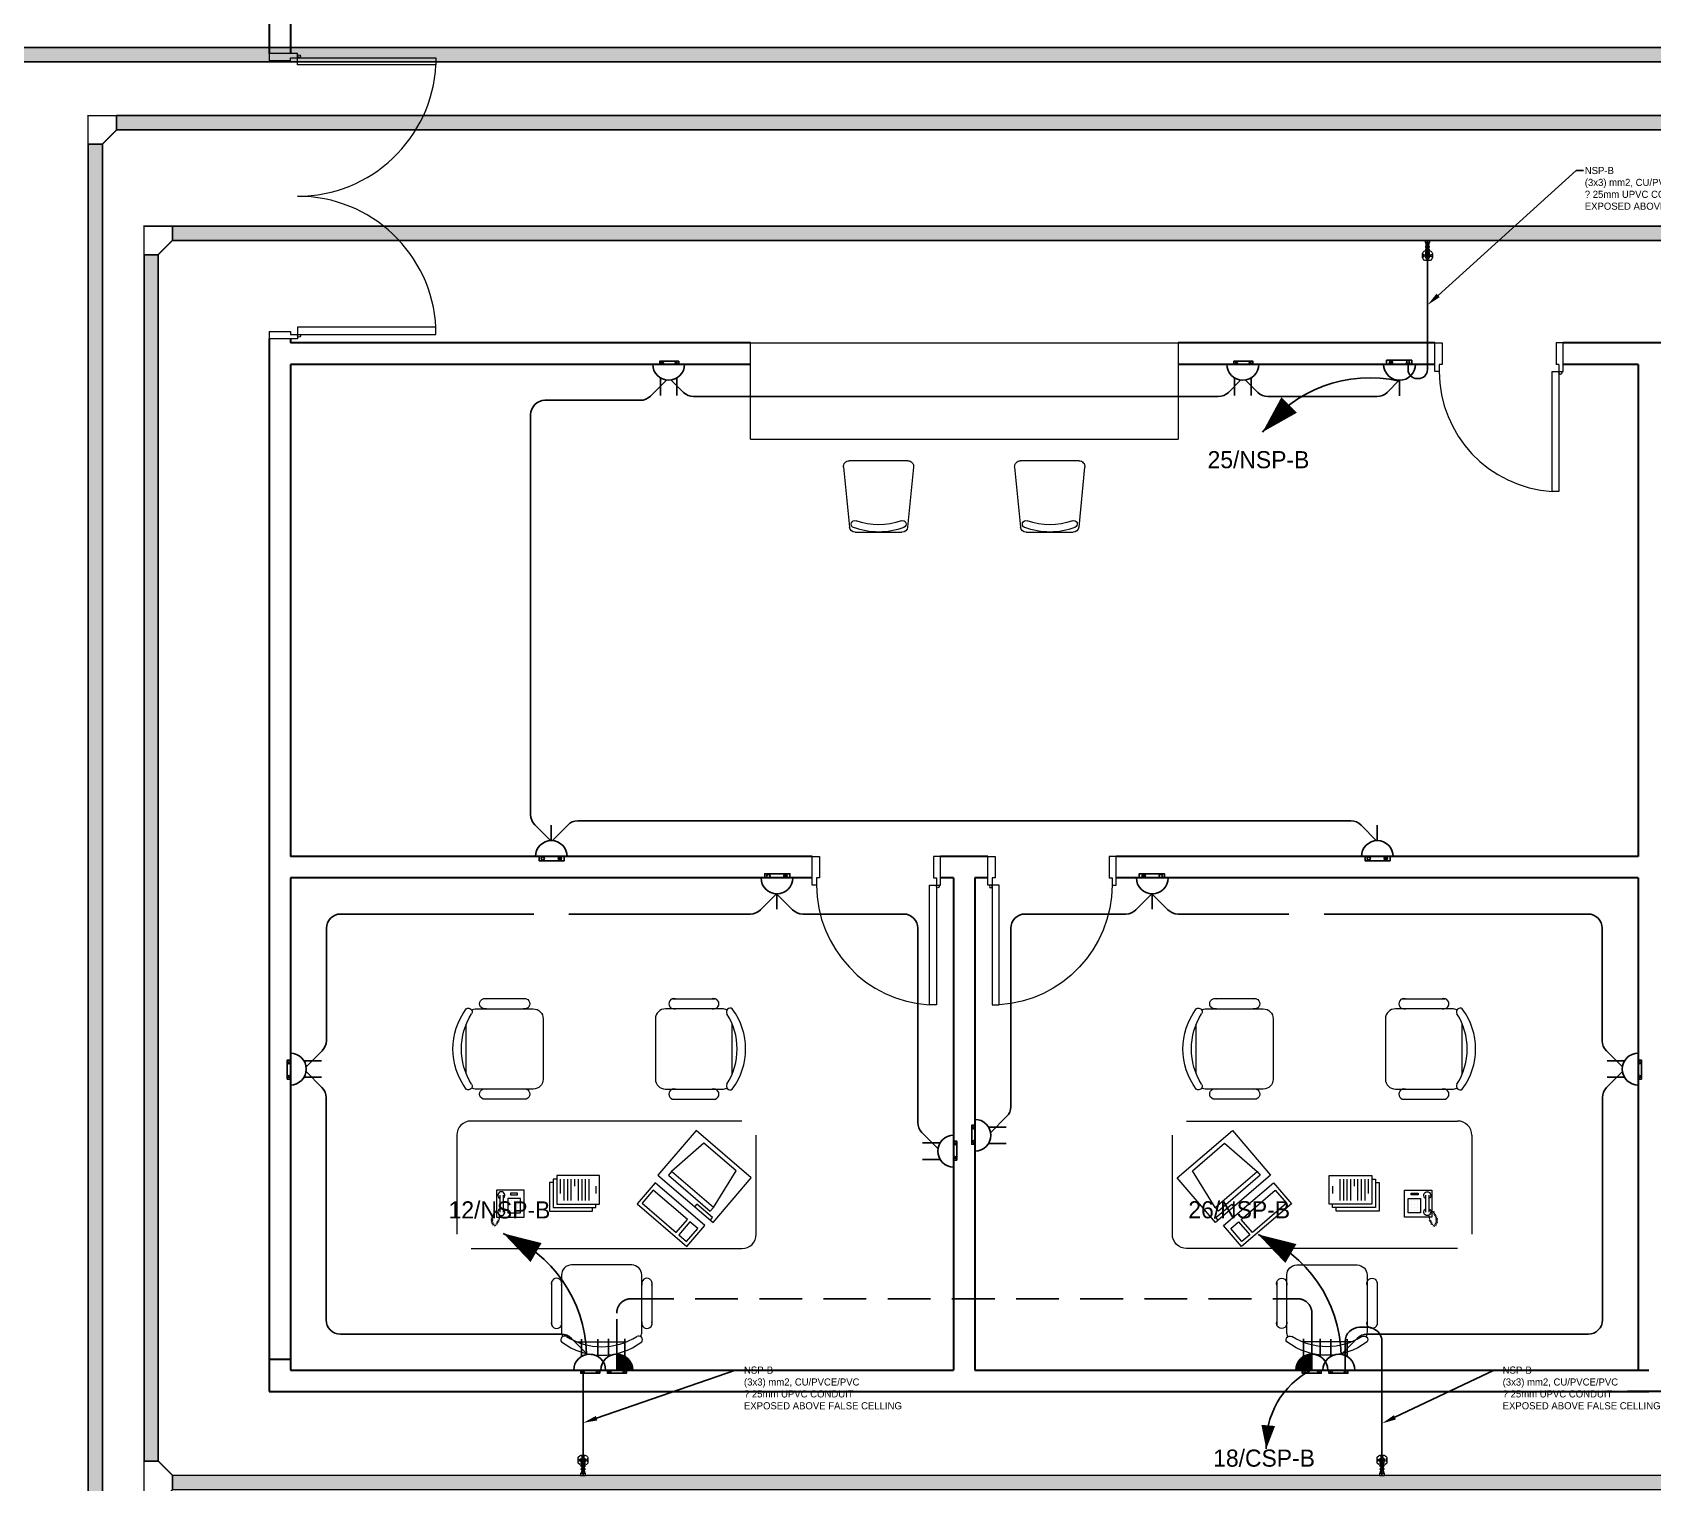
# Model space of a CAD drawing. Extents: x -1451 to 148, y -12854 to 856.
# Drawn here: x 44.47 to 55.83, y 347.89 to 358.05 of the extents above; entities that cross this region are included whole.
import ezdxf
from ezdxf import colors
from ezdxf.entities.mleader import LeaderData, LeaderLine
from ezdxf.enums import TextEntityAlignment as Align
from ezdxf.math import Vec2, Vec3

# ---------------------------------------------------------------- set-up
doc = ezdxf.new("R2010")
doc.units = 0
doc.header["$LTSCALE"] = 0.15
doc.linetypes.add('CONTINOUS', pattern=[0])
doc.linetypes.add('HIDDEN-Z', pattern=[3, 2, -1])
doc.layers.get('0').update_dxf_attribs({"color": 252})
for name, color, linetype in [('0 BDH', 252, 'Continuous'), ('0 NORMAL WIRING', 252, 'Continuous'), ('0 sockets', 252, 'Continuous'), ('0 TEXTT', 4, 'Continuous'), ('0 TRATS', 252, 'Continuous'), ('0 UPS WIRING', 252, 'Continuous'), ('0 WIRING 3', 4, 'Continuous'), ('AUTOINCR', 7, 'Continuous'), ('CIRCUIT_PRO_LAYER', 7, 'Continuous'), ('CPTOOLS-TRAY', 1, 'Continuous'), ('E-SOCK', 2, 'Continuous'), ('TEXT', 3, 'Continuous')]:
    doc.layers.add(name, color=color, linetype=linetype)
for name, color, linetype, lineweight in [('0 LEGEND', 140, 'Continuous', 0), ('DOOR', 252, 'Continuous', 20), ('EL-PULL BOX-50', 3, 'Continuous', 0), ('FUR', 252, 'Continuous', 9), ('sofa', 252, 'Continuous', 9), ('TMG-LC-ACCEORISE', 1, 'Continuous', 0), ('wall', 252, 'Continuous', 30)]:
    doc.layers.add(name, color=color, linetype=linetype, lineweight=lineweight)
doc.styles.add('SDC-TEXT-ARB', font='sdc-arb.shx')

# ---------------------------------------------------------------- blocks, each defined once
blk = doc.blocks.new('RECTANG')
for p, q in [((1, 1), (0, 1)), ((0, 1), (0, 0)), ((1, 0), (1, 1)), ((0, 0), (1, 0))]:
    blk.add_line(p, q)
blk = doc.blocks.new('IBMAT', base_point=(61, 306))
for p, q in [((75, 307), (75, 306)), ((81, 307), (75, 307)), ((81, 306), (81, 307))]:
    blk.add_line(p, q)
at = {"xscale": 21, "yscale": 17, "zscale": 21}
blk.add_blockref('RECTANG', (61, 306), dxfattribs=at)
blk = doc.blocks.new('KEYBOARD', base_point=(60, 294))
for p, xscale, yscale, zscale in [((60, 294), 19, 8, 19), ((61, 295), 13, 5, 13), ((75, 295), 3, 5, 3)]:
    blk.add_blockref('RECTANG', p, dxfattribs=dict(xscale=xscale, yscale=yscale, zscale=zscale))
blk = doc.blocks.new('FNCOMP')
for p, q in [((-6.64, 16.23), (-8.5, 3.5)), ((6.08, 16.23), (-6.64, 16.23)), ((8, 3.5), (6.08, 16.23)), ((-8.5, 3.5), (-8.5, 2.04)), ((8, 3.5), (-8.5, 3.5)), ((-8.5, 2.04), (8, 2.04)), ((8, 2.04), (8, 3.5))]:
    blk.add_line(p, q)
at = {"xscale": 1.033846153846154, "yscale": 1.033846153846154, "zscale": 1.033846153846154}
for name, p in [('IBMAT', (-10.86, 0)), ('KEYBOARD', (-10.05, -10.5))]:
    blk.add_blockref(name, p, dxfattribs=at)
blk = doc.blocks.new('CHAIR7')
for p, q in [((5.12, 15.04), (17.88, 15.04)), ((20, 12), (3, 12)), ((0, 9), (0, -9)), ((23, -7.44), (23, 7.44)), ((3, -12), (20, -12)), ((5.12, -15), (17.88, -15))]:
    blk.add_line(p, q)
for centre, radius, start, end in [((5.56, 13.54), 1.56, 73.7398, 286.2602), ((17.44, 13.54), 1.56, 253.7398, 106.2602), ((3, 9), 3, 90, 180), ((20, 9), 3, 62.4156, 90), ((22.34, 11.12), 1.1, 53.3099, 212.0274), ((4.82, 0), 19.64, 327.5758, 32.4242), ((7, 0), 20, 323.1301, 36.8699), ((3, -9), 3, 180, 270), ((5.56, -13.5), 1.56, 73.7398, 286.2602), ((17.44, -13.5), 1.56, 253.7398, 106.2602), ((20, -9), 3, 270, 297.5844), ((22.34, -11.12), 1.1, 147.9726, 306.6901)]:
    blk.add_arc(centre, radius, start, end)
blk = doc.blocks.new('FNPHONE')
for p, q in [((-7.29, 6.54), (-7.29, 1.54)), ((-6.29, 6.54), (-6.29, 1.54)), ((-9.1, 0.22), (-9.7, 0.02)), ((-8.9, 0.62), (-9.5, 0.42)), ((-8.7, 1.02), (-9.3, 0.82)), ((-8.5, 1.42), (-9.1, 1.22)), ((-8.3, 1.82), (-8.9, 1.62)), ((-7.14, 0.56), (-7.5, -0.58)), ((-3.87, 4.85), (-3.87, 4.85)), ((-3.87, 3.91), (-3.87, 3.91)), ((-3.87, 2.97), (-3.87, 2.97)), ((-3.87, 2.03), (-3.87, 2.03)), ((-2.94, 4.85), (-2.94, 4.85)), ((-2.94, 3.91), (-2.94, 3.91)), ((-2.94, 2.97), (-2.94, 2.97)), ((-2.94, 2.03), (-2.94, 2.03)), ((-2, 4.85), (-2, 4.85)), ((-2, 3.91), (-2, 3.91)), ((-2, 2.97), (-2, 2.97)), ((-2, 2.03), (-2, 2.03)), ((-9.3, -0.18), (-9.9, -0.38)), ((-9.3, -0.58), (-9.9, -0.78)), ((-9.3, -0.98), (-9.9, -1.18)), ((-9.3, -1.38), (-9.9, -1.58)), ((-9.1, -1.78), (-9.7, -1.98)), ((-8.9, -2.18), (-9.5, -2.38)), ((-8.43, -2.46), (-9.03, -2.66)), ((-7.9, -1.98), (-8.5, -2.18)), ((-7.7, -1.58), (-8.3, -1.78)), ((-7.5, -1.18), (-8.1, -1.38)), ((-7.3, -0.78), (-7.9, -0.98))]:
    blk.add_line(p, q)
for centre, start, end in [((-6.79, 6.54), 298.4915, 241.5085), ((-6.79, 1.54), 118.4915, 61.5085)]:
    blk.add_arc(centre, 1.05, start, end)
for p, xscale, yscale, zscale in [((-8.21, 0), 8.20528234483245, 8.104073169521023, 8.20528234483245), ((-4.81, 1.25), 3.75, 4.375, 3.75), ((-4.03, 6.72), 2.03125, 0.46875, 2.03125)]:
    blk.add_blockref('RECTANG', p, dxfattribs=dict(xscale=xscale, yscale=yscale, zscale=zscale))
blk = doc.blocks.new('D90')
at = {"layer": 'DOOR'}
for points in [[(0.03, 0.2), (0.03, 1.04), (0.078, 1.04), (0.078, 0.2)], [(0.03, 0.2), (0, 0.2), (0, 0), (0.05, 0), (0.05, 0.15), (0.03, 0.15)], [(0.87, 0.2), (0.9, 0.2), (0.9, 0), (0.85, 0), (0.85, 0.15), (0.87, 0.15)]]:
    blk.add_lwpolyline(points, close=True, dxfattribs=at)
blk.add_circle((0.02, 0.21), 0.01, dxfattribs=at)
blk.add_arc((0.025, 0.197), 0.845, 0.2218, 86.3889, dxfattribs=at)
blk = doc.blocks.new('Ch01')
at = {"layer": 'FUR'}
for p, q in [((-0.455, 0.247), (-0.035, 0.205)), ((-0.499, -0.205), (-0.499, 0.207)), ((0.001, 0.165), (0.001, -0.163)), ((-0.455, -0.244), (-0.035, -0.202))]:
    blk.add_line(p, q, dxfattribs=at)
for centre, radius, start, end in [((-0.459, 0.207), 0.04, 84.2894, 180), ((-0.055, 0.168), 0.025, 20.5276, 200.5276), ((-0.499, 0.001), 0.449, 339.1935, 20.5276), ((-0.039, 0.165), 0.04, 0, 84.2894), ((-0.499, 0.001), 0.499, 339.1935, 20.5276), ((-0.459, -0.205), 0.04, 180, 275.7106), ((-0.056, -0.167), 0.025, 159.1935, 339.1935), ((-0.039, -0.163), 0.04, 275.7106, 0)]:
    blk.add_arc(centre, radius, start, end, dxfattribs=at)
blk = doc.blocks.new('ARCH')
at = {"layer": 'DOOR'}
for p, q in [((46.125, 355.955), (46.125, 355.905)), ((55.17, 355.725), (55.15, 355.725))]:
    blk.add_line(p, q, dxfattribs=at)
for points in [[(46.325, 357.875), (46.325, 357.905), (46.125, 357.905), (46.125, 357.855), (46.275, 357.855), (46.275, 357.875)], [(46.325, 357.875), (47.295, 357.875), (47.295, 357.825), (46.325, 357.825)], [(46.325, 355.935), (47.295, 355.935), (47.295, 355.985), (46.325, 355.985)], [(54.33, 355.675), (54.3, 355.675), (54.3, 355.875), (54.35, 355.875), (54.35, 355.725), (54.33, 355.725)], [(55.17, 355.675), (55.17, 354.835), (55.122, 354.835), (55.122, 355.675)]]:
    blk.add_lwpolyline(points, close=True, dxfattribs=at)
for points in [[(46.125, 355.955), (46.275, 355.955), (46.275, 355.935), (46.325, 355.935), (46.325, 355.905), (46.125, 355.905)], [(55.17, 355.725), (55.17, 355.675), (55.2, 355.675), (55.2, 355.875), (55.15, 355.875), (55.15, 355.725)]]:
    blk.add_lwpolyline(points, dxfattribs=at)
for centre in [(46.335, 357.885), (46.335, 355.925), (55.18, 355.665)]:
    blk.add_circle(centre, 0.01, dxfattribs=at)
for centre, radius, start, end in [((46.325, 357.875), 0.971, 270, 357.0492), ((46.325, 355.933), 0.971, 2.9508, 90), ((55.175, 355.678), 0.845, 180.2218, 266.3889)]:
    blk.add_arc(centre, radius, start, end, dxfattribs=at)
at = {"layer": 'sofa'}
for p, q in [((49.5, 355.875), (52.5, 355.875)), ((49.5, 355.2), (49.5, 355.875)), ((52.5, 355.875), (52.5, 355.2)), ((49.5, 355.2), (52.5, 355.2)), ((49.441, 350.421), (47.541, 350.421)), ((52.559, 350.421), (54.459, 350.421)), ((47.441, 350.321), (47.441, 349.627)), ((54.559, 350.321), (54.559, 349.627))]:
    blk.add_line(p, q, dxfattribs=at)
for points in [[(47.541, 349.527), (49.441, 349.527, 0.414214), (49.541, 349.627), (49.541, 350.321)], [(54.459, 349.527), (52.559, 349.527, -0.414214), (52.459, 349.627), (52.459, 350.321)]]:
    blk.add_lwpolyline(points, format="xyb", dxfattribs=at)
for points in [[(48.442, 350.039), (48.142, 350.039), (48.142, 349.839), (48.442, 349.839), (48.442, 350.039)], [(53.558, 350.039), (53.858, 350.039), (53.858, 349.839), (53.558, 349.839), (53.558, 350.039)], [(48.117, 349.989), (48.092, 349.989), (48.092, 349.789), (48.392, 349.789), (48.392, 349.814)], [(48.142, 350.014), (48.117, 350.014), (48.117, 349.814), (48.417, 349.814), (48.417, 349.839)], [(48.167, 350.014), (48.167, 349.914)], [(48.192, 350.014), (48.192, 349.864)], [(48.217, 350.014), (48.217, 349.864)], [(48.242, 350.014), (48.242, 349.864)], [(48.267, 350.014), (48.267, 349.964)], [(48.292, 350.014), (48.292, 349.864)], [(48.317, 350.014), (48.317, 349.864)], [(48.342, 350.014), (48.342, 349.864)], [(48.367, 350.014), (48.367, 349.864)], [(48.417, 349.964), (48.417, 349.914)], [(53.858, 350.014), (53.883, 350.014), (53.883, 349.814), (53.583, 349.814), (53.583, 349.839)], [(53.583, 349.964), (53.583, 349.914)], [(53.883, 349.989), (53.908, 349.989), (53.908, 349.789), (53.608, 349.789), (53.608, 349.814)], [(53.633, 350.014), (53.633, 349.864)], [(53.658, 350.014), (53.658, 349.864)], [(53.683, 350.014), (53.683, 349.864)], [(53.708, 350.014), (53.708, 349.864)], [(53.733, 350.014), (53.733, 349.964)], [(53.758, 350.014), (53.758, 349.864)], [(53.783, 350.014), (53.783, 349.864)], [(53.808, 350.014), (53.808, 349.864)], [(53.833, 350.014), (53.833, 349.914)]]:
    blk.add_lwpolyline(points, dxfattribs=at)
for centre, start, end in [((47.541, 350.321), 90, 180), ((54.459, 350.321), 0, 90)]:
    blk.add_arc(centre, 0.1, start, end, dxfattribs=at)
at = {"layer": 'wall'}
for p, q in [((46.125, 358.2), (46.125, 357.905)), ((46.275, 358.2), (46.275, 357.905)), ((46.125, 355.905), (46.125, 355.2)), ((46.275, 355.905), (46.275, 355.875)), ((49.5, 355.875), (46.275, 355.875)), ((54.3, 355.875), (52.5, 355.875)), ((55.8, 355.875), (55.2, 355.875)), ((59.1, 355.875), (55.8, 355.875)), ((49.5, 355.725), (46.275, 355.725)), ((46.275, 355.725), (46.275, 352.275)), ((54.3, 355.725), (52.5, 355.725)), ((55.725, 355.725), (55.2, 355.725)), ((55.725, 355.725), (55.725, 352.275)), ((46.125, 355.275), (46.125, 348.525)), ((49.934, 352.275), (46.275, 352.275)), ((51.166, 352.275), (50.834, 352.275)), ((55.725, 352.275), (52.066, 352.275)), ((46.275, 352.125), (46.275, 348.675)), ((49.934, 352.125), (46.275, 352.125)), ((50.925, 352.125), (50.834, 352.125)), ((50.925, 352.125), (50.925, 348.675)), ((51.075, 352.125), (51.075, 348.675)), ((51.166, 352.125), (51.075, 352.125)), ((55.725, 352.125), (52.066, 352.125)), ((55.725, 352.125), (55.725, 348.675)), ((46.275, 348.75), (46.125, 348.75)), ((46.275, 348.675), (50.925, 348.675)), ((51.075, 348.675), (55.8, 348.675)), ((46.125, 348.525), (55.8, 348.525)), ((55.725, 348.525), (55.65, 348.525)), ((55.725, 348.525), (55.65, 348.525)), ((55.725, 348.525), (55.65, 348.525)), ((82.275, 348.525), (55.724, 348.525)), ((65.4, 348.525), (55.724, 348.525)), ((65.325, 348.525), (55.724, 348.525)), ((57.8, 348.525), (55.724, 348.525))]:
    blk.add_line(p, q, dxfattribs=at)
at = {"layer": 'DOOR', "rotation": 180}
blk.add_blockref('D90', (50.834, 352.275), dxfattribs=at)
at = {"layer": 'DOOR', "xscale": -1, "rotation": 180}
blk.add_blockref('D90', (51.166, 352.275), dxfattribs=at)
at = {"layer": 'sofa', "yscale": 0.0234375, "zscale": 0.0234375}
for name, p, xscale in [('CHAIR7', (48.047, 350.926), -0.0234375), ('CHAIR7', (48.834, 350.926), 0.0234375), ('CHAIR7', (53.166, 350.926), -0.0234375), ('CHAIR7', (53.953, 350.926), 0.0234375), ('FNPHONE', (47.913, 349.747), 0.0234375), ('FNPHONE', (54.087, 349.747), -0.0234375)]:
    blk.add_blockref(name, p, dxfattribs=dict(at, xscale=xscale))
at = {"layer": 'sofa'}
for name, p, xscale, yscale, zscale, rotation in [('FNCOMP', (49.045, 349.875), 0.02343749999997079, 0.02343749999997079, 0.02343749999997079, 319.3987053547845), ('FNCOMP', (52.955, 349.875), -0.02343749999997079, 0.0234375, 0.0234375, 40.60129464521547), ('CHAIR7', (48.457, 349.412), 0.0234375, 0.0234375, 0.0234375, 270), ('CHAIR7', (53.543, 349.412), -0.0234375, 0.0234375, 0.0234375, 90)]:
    blk.add_blockref(name, p, dxfattribs=dict(at, xscale=xscale, yscale=yscale, zscale=zscale, rotation=rotation))
at = {"layer": 'wall', "xscale": -1, "rotation": 90}
for p in [(50.4, 354.55), (51.6, 354.55)]:
    blk.add_blockref('Ch01', p, dxfattribs=at)
blk = doc.blocks.new('s')
at = {"layer": '0 BDH', "linetype": 'ByBlock'}
h = blk.add_hatch(dxfattribs=at)
h.set_pattern_fill('ANGLE', color=2)
h.set_pattern_definition([(0, (-147.759, -393.318), (0, 6.985), [5.08, -1.905]), (90, (-147.759, -393.318), (-6.985, 4e-16), [5.08, -1.905])])
h.paths.add_polyline_path([(0.073, 0.002, 1), (0.054, 0.002, 1)])
at = {"layer": '0 BDH', "color": 6, "linetype": 'ByBlock'}
blk.add_lwpolyline([(-0.089, 0.015), (0.089, 0.015), (0.089, -0.015), (-0.089, -0.015)], close=True, dxfattribs=at)
for centre in [(-0.064, 0.002), (0.064, 0.002)]:
    blk.add_circle(centre, 0.00918, dxfattribs=at)
blk = doc.blocks.new('*U277')
at = {"layer": 'E-SOCK'}
for p, q in [((-0.077, -0.021), (-0.077, 0.142)), ((0.077, -0.021), (0.077, 0.142)), ((-0.223, -0.149), (0.223, -0.149))]:
    blk.add_line(p, q, dxfattribs=at)
blk.add_arc((0, -0.149), 0.149, 0, 180, dxfattribs=at)
at = {"layer": '0 BDH', "color": 6, "linetype": 'ByBlock'}
blk.add_blockref('s', (-0.005, -0.163), dxfattribs=at)
blk = doc.blocks.new('*U282')
at = {"layer": 'E-SOCK'}
h = blk.add_hatch(color=256, dxfattribs=at)
h.dxf.hatch_style = 1
h.paths.add_polyline_path([(0, 0.074, 0.414214), (-0.149, -0.074), (0, -0.074)])
for p, q in [((-0.077, 0.053), (-0.077, 0.217)), ((0.077, 0.053), (0.077, 0.217)), ((-0.223, -0.074), (0.223, -0.074))]:
    blk.add_line(p, q, dxfattribs=at)
blk.add_lwpolyline([(0, 0.074), (0, -0.074)], dxfattribs=at)
blk.add_arc((0, -0.074), 0.149, 0, 180, dxfattribs=at)
at = {"layer": '0 BDH', "color": 6, "linetype": 'ByBlock'}
blk.add_blockref('s', (-0.001, -0.089), dxfattribs=at)
blk = doc.blocks.new('*U293')
at = {"linetype": 'ByBlock'}
h = blk.add_hatch(dxfattribs=at)
h.set_pattern_fill('ANGLE', color=2)
h.set_pattern_definition([(0, (-301.6926, 2.516), (0, 6.985), [5.08, -1.905]), (90, (-301.6926, 2.516), (-6.985, 4e-16), [5.08, -1.905])])
h.paths.add_polyline_path([(87, -25, 1), (127, -25, 1)])
at = {"color": 6, "linetype": 'ByBlock'}
blk.add_lwpolyline([(-154, 0), (164, 0), (164, -52), (-154, -52)], close=True, dxfattribs=at)
for centre in [(-107, -25), (107, -25)]:
    blk.add_circle(centre, 20.1, dxfattribs=at)
at = {"layer": 'E-SOCK'}
for p, q in [((0, 200), (0, 395)), ((-300, 0), (300, 0))]:
    blk.add_line(p, q, dxfattribs=at)
blk.add_arc((0, 0), 200, 0, 180, dxfattribs=at)
blk = doc.blocks.new('*U64')
at = {"transparency": 33554687}
blk.add_line((-558.4, 70.7), (-626.2, 129.6), dxfattribs=at)
blk.add_lwpolyline([(-626.2, 129.6, 0, 96, 0), (-492.9, 30.1, 96, 96, 0)], format="xyseb", dxfattribs=at)
at = {"ltscale": 0.2, "transparency": 33554687}
blk.add_arc((-214.3, 542.2), 583, 225.05092, 291.56782, dxfattribs=at)
blk = doc.blocks.new('N')
at = {"layer": 'TEXT', "transparency": 33554687, "xscale": -0.0016, "yscale": 0.0016, "zscale": 0.0016, "rotation": 68.01807446485657}
blk.add_blockref('*U64', (0, 0), dxfattribs=at)
blk = doc.blocks.new('U')
at = {"color": 2, "transparency": 33554687}
blk.add_line((0.203, 0.525), (0.184, 0.612), dxfattribs=at)
blk.add_lwpolyline([(0.184, 0.612, 0, 0.096, 0), (0.208, 0.448, 0.096, 0.096, 0)], format="xyseb", dxfattribs=at)
at = {"color": 2, "ltscale": 0.2, "transparency": 33554687}
blk.add_arc((-0.375, 0.446), 0.583, 310.035, 16.5519, dxfattribs=at)
blk = doc.blocks.new('*U211')
at = {"layer": 'CPTOOLS-TRAY'}
h = blk.add_hatch(dxfattribs=at)
h.set_pattern_fill('HEX', color=0, scale=0.005)
h.paths.add_polyline_path([(0.05, 20.626), (-0.05, 20.626), (-0.05, 0), (0.05, 0)])
at = {"layer": 'CPTOOLS-TRAY', "color": 0}
blk.add_lwpolyline([(0.05, 20.626), (-0.05, 20.626), (-0.05, 0), (0.05, 0)], close=True, dxfattribs=at)
blk = doc.blocks.new('K7X7X1U5B4')
at = {"layer": '0 TRATS', "color": 0, "linetype": 'ByBlock', "rotation": 270}
blk.add_blockref('*U211', (44.272, 357.897), dxfattribs=at)
blk = doc.blocks.new('*U199')
at = {"color": 0, "const_width": 0.01}
for points in [[(-0.05, 0.15), (-0.05, 0.2)], [(0.05, 0.15), (0.05, 0.2)], [(0.2, 0.05), (0.15, 0.05)], [(0.2, -0.05), (0.15, -0.05)]]:
    blk.add_lwpolyline(points, dxfattribs=at)
at = {"layer": 'CIRCUIT_PRO_LAYER', "color": 0, "const_width": 0.01}
blk.add_lwpolyline([(-0.05, -0.05), (-0.05, 0.15), (0.05, 0.15), (0.15, 0.05), (0.15, -0.05)], close=True, dxfattribs=at)
blk = doc.blocks.new('*U244')
at = {"layer": 'CPTOOLS-TRAY'}
h = blk.add_hatch(dxfattribs=at)
h.set_pattern_fill('HEX', color=0, scale=0.005)
h.paths.add_polyline_path([(0.05, 9.846), (-0.05, 9.846), (-0.05, 0), (0.05, 0)])
at = {"layer": 'CPTOOLS-TRAY', "color": 0}
blk.add_lwpolyline([(0.05, 9.846), (-0.05, 9.846), (-0.05, 0), (0.05, 0)], close=True, dxfattribs=at)
blk = doc.blocks.new('*U245')
at = {"layer": 'CPTOOLS-TRAY'}
h = blk.add_hatch(dxfattribs=at)
h.set_pattern_fill('HEX', color=0, scale=0.005)
h.paths.add_polyline_path([(0.05, 19.073), (-0.05, 19.073), (-0.05, 0), (0.05, 0)])
at = {"layer": 'CPTOOLS-TRAY', "color": 0}
blk.add_lwpolyline([(0.05, 19.073), (-0.05, 19.073), (-0.05, 0), (0.05, 0)], close=True, dxfattribs=at)
blk = doc.blocks.new('C5A2A8X4T8')
at = {"layer": '0 TRATS', "color": 0, "linetype": 'ByBlock', "rotation": 270}
for name, p in [('*U199', (44.906, 357.419)), ('*U245', (45.056, 357.419))]:
    blk.add_blockref(name, p, dxfattribs=at)
at = {"layer": '0 TRATS', "color": 0, "linetype": 'ByBlock'}
blk.add_blockref('*U244', (44.906, 347.423), dxfattribs=at)
blk = doc.blocks.new('*U198')
at = {"color": 0, "const_width": 0.01}
for points in [[(-0.05, 0.15), (-0.05, 0.2)], [(0.05, 0.15), (0.05, 0.2)], [(-0.15, 0.05), (-0.2, 0.05)], [(0.2, 0.05), (0.15, 0.05)], [(-0.15, -0.05), (-0.2, -0.05)], [(0.2, -0.05), (0.15, -0.05)]]:
    blk.add_lwpolyline(points, dxfattribs=at)
at = {"layer": 'CIRCUIT_PRO_LAYER', "color": 0, "const_width": 0.01}
blk.add_lwpolyline([(-0.15, -0.05), (-0.15, 0.05), (-0.05, 0.15), (0.05, 0.15), (0.15, 0.05), (0.15, -0.05)], close=True, dxfattribs=at)
blk = doc.blocks.new('*U258')
at = {"layer": 'CPTOOLS-TRAY'}
h = blk.add_hatch(dxfattribs=at)
h.set_pattern_fill('HEX', color=0, scale=0.005)
h.paths.add_polyline_path([(0.05, 45.532), (-0.05, 45.532), (-0.05, 0), (0.05, 0)])
at = {"layer": 'CPTOOLS-TRAY', "color": 0}
blk.add_lwpolyline([(0.05, 45.532), (-0.05, 45.532), (-0.05, 0), (0.05, 0)], close=True, dxfattribs=at)
blk = doc.blocks.new('*U264')
at = {"layer": 'CPTOOLS-TRAY'}
h = blk.add_hatch(dxfattribs=at)
h.set_pattern_fill('HEX', color=0, scale=0.005)
h.paths.add_polyline_path([(0.05, 8.456), (-0.05, 8.456), (-0.05, 0), (0.05, 0)])
at = {"layer": 'CPTOOLS-TRAY', "color": 0}
blk.add_lwpolyline([(0.05, 8.456), (-0.05, 8.456), (-0.05, 0), (0.05, 0)], close=True, dxfattribs=at)
blk = doc.blocks.new('*U265')
at = {"layer": 'CPTOOLS-TRAY'}
h = blk.add_hatch(dxfattribs=at)
h.set_pattern_fill('HEX', color=0, scale=0.005)
h.paths.add_polyline_path([(0.05, 18.035), (-0.05, 18.035), (-0.05, 0), (0.05, 0)])
at = {"layer": 'CPTOOLS-TRAY', "color": 0}
blk.add_lwpolyline([(0.05, 18.035), (-0.05, 18.035), (-0.05, 0), (0.05, 0)], close=True, dxfattribs=at)
blk = doc.blocks.new('W2J0O4G0K3')
at = {"layer": '0 TRATS', "color": 0, "linetype": 'ByBlock'}
for name, p, rotation in [('*U199', (45.298, 356.644), 270), ('*U265', (45.448, 356.644), 270), ('*U198', (45.298, 347.887), 269.9979439002597), ('*U258', (90.979, 347.886), 89.99794390025974)]:
    blk.add_blockref(name, p, dxfattribs=dict(at, rotation=rotation))
blk.add_blockref('*U264', (45.298, 348.037), dxfattribs=at)
blk = doc.blocks.new('JUNCTION BOX 2')
at = {"layer": 'TMG-LC-ACCEORISE', "color": 1, "ltscale": 0.4}
blk.add_lwpolyline([(-27, -85), (27, -85, 0.198912), (40, -79), (54, -66, 0.198912), (59, -53), (59, 2, 0.198912), (54, 15), (40, 28, 0.198912), (27, 34), (-27, 34, 0.198912), (-40, 28), (-54, 15, 0.198912), (-60, 2), (-60, -25), (-60, -53, 0.198912), (-54, -66), (-40, -79, 0.198912)], format="xyb", close=True, dxfattribs=at)
for points in [[(-14, 34), (12, 34), (12, 20), (-14, 20)], [(-60, -12), (-60, -39), (-45, -39), (-45, -12)], [(-14, -85), (12, -85), (12, -71), (-14, -71)], [(59, -12), (59, -39), (45, -39), (45, -12)]]:
    blk.add_lwpolyline(points, close=True, dxfattribs=at)
at = {"layer": 'TMG-LC-ACCEORISE', "color": 1}
for points in [[(0, 7), (0, -58)], [(-32, -25), (32, -25)]]:
    blk.add_lwpolyline(points, dxfattribs=at)
blk.add_circle((0, -25), 32.2, dxfattribs=at)
blk = doc.blocks.new('EMT CON. ADAPTER')
at = {"linetype": 'CONTINOUS'}
for points in [[(-60, 25), (-60, -25), (-30, -25), (-30, 25)], [(0, 35), (-30, 35), (-30, -35), (0, -35)]]:
    blk.add_lwpolyline(points, close=True, dxfattribs=at)
blk = doc.blocks.new('WERG')
at = {"layer": '0 LEGEND', "color": 1, "ltscale": 0.05}
for p, q in [((-43, 16), (-43, -16)), ((-27, 26), (-33, 26)), ((-17, 17), (0, 17)), ((-17, -16), (-17, 16)), ((-33, -26), (-27, -26)), ((-17, -17), (0, -17))]:
    blk.add_line(p, q, dxfattribs=at)
for centre, start, end in [((-33, 16), 90.0002, 180.0002), ((-27, 16), 0.0002, 90.0002), ((-33, -16), 180.0002, 270.0002), ((-27, -16), 270.0002, 0.0002)]:
    blk.add_arc(centre, 10, start, end, dxfattribs=at)
blk = doc.blocks.new('*U304')
at = {"layer": '0 LEGEND', "ltscale": 0.05}
for p in [(-189, 0), (-146, 0), (-103, 0), (-60, 0)]:
    blk.add_blockref('WERG', p, dxfattribs=at)
at = {"layer": '0 LEGEND', "ltscale": 0.05, "xscale": -1, "rotation": 180}
blk.add_blockref('EMT CON. ADAPTER', (0, 0), dxfattribs=at)
blk = doc.blocks.new('DD')
at = {"layer": 'EL-PULL BOX-50', "extrusion": (-3.54521e-15, -0.013854, 0.999904), "xscale": -0.002311763713811701, "yscale": 0.002311763713811701, "zscale": 0.002311763713811699, "rotation": 180}
blk.add_blockref('JUNCTION BOX 2', (0, 0.367, -0.001), dxfattribs=at)
at = {"layer": 'EL-PULL BOX-50', "xscale": -0.001964999156739888, "yscale": 0.001964999156739888, "zscale": 0.001964999156739888, "rotation": 90}
blk.add_blockref('*U304', (0, 0), dxfattribs=at)

msp = doc.modelspace()

# ---------------------------------------------------------------- linework, layer by layer
at = {"layer": '0 NORMAL WIRING', "color": 3}
for points in [[(48.911, 355.615), (48.799, 355.503, -0.198912), (48.728, 355.473), (48.059, 355.473, 0.414214), (47.959, 355.373), (47.959, 352.569, 0.198912), (47.988, 352.498), (48.1, 352.386)], [(48.945, 355.615), (49.031, 355.529, 0.198912), (49.102, 355.5), (52.781, 355.5, 0.198912), (52.852, 355.529), (52.937, 355.615)], [(54.05, 355.614), (53.966, 355.529, -0.198912), (53.895, 355.5), (53.128, 355.5, -0.198912), (53.058, 355.529), (52.972, 355.615)], [(53.891, 352.386), (53.782, 352.496, 0.198912), (53.711, 352.525), (48.289, 352.525, 0.198912), (48.219, 352.496), (48.109, 352.386)], [(49.684, 352.014), (49.572, 351.901, -0.198912), (49.501, 351.872), (48.228, 351.872)], [(50.815, 350.228), (50.703, 350.34, -0.198912), (50.674, 350.411), (50.674, 351.772, 0.414214), (50.574, 351.872), (49.867, 351.872, -0.198912), (49.796, 351.901), (49.684, 352.014)], [(51.185, 350.34), (51.297, 350.452, 0.198912), (51.326, 350.522), (51.326, 351.772, -0.414214), (51.426, 351.872), (52.133, 351.872, 0.198912), (52.204, 351.901), (52.316, 352.014)], [(52.316, 352.014), (52.428, 351.901, 0.198912), (52.499, 351.872), (53.276, 351.872)], [(47.981, 351.872), (46.627, 351.872, 0.414214), (46.527, 351.772), (46.527, 350.984, -0.198912), (46.497, 350.913), (46.385, 350.801)], [(53.524, 351.872), (55.373, 351.872, -0.414214), (55.473, 351.772), (55.473, 350.984, 0.198912), (55.503, 350.913), (55.615, 350.801)], [(46.385, 350.767), (46.496, 350.656, -0.198912), (46.525, 350.585), (46.525, 349.027, 0.414214), (46.625, 348.927), (48.174, 348.927, -0.198912), (48.245, 348.897), (48.357, 348.785)], [(55.615, 350.767), (55.504, 350.656, 0.198912), (55.475, 350.585), (55.475, 349.027, -0.414214), (55.375, 348.927), (53.826, 348.927, 0.198912), (53.755, 348.897), (53.643, 348.785)]]:
    msp.add_lwpolyline(points, format="xyb", dxfattribs=at)
at = {"layer": '0 sockets', "color": 1, "linetype": 'ByBlock'}
for points in [[(54.112, 355.739), (54.112, 355.688, 0.414214), (54.174, 355.625), (54.185, 355.625, 0.414214), (54.248, 355.688), (54.248, 356.594)], [(53.671, 348.666), (53.671, 348.875, -0.414214), (53.771, 348.975), (53.829, 348.975, -0.414214), (53.929, 348.875), (53.929, 347.937)]]:
    msp.add_lwpolyline(points, format="xyb", dxfattribs=at)
msp.add_lwpolyline([(48.327, 348.673), (48.327, 347.937)], dxfattribs=at)
at = {"layer": '0 UPS WIRING', "color": 2, "linetype": 'HIDDEN-Z'}
msp.add_lwpolyline([(48.563, 348.731), (48.563, 349.075, -0.414214), (48.663, 349.175), (53.337, 349.175, -0.414214), (53.437, 349.075), (53.437, 348.731)], format="xyb", dxfattribs=at)

# ---------------------------------------------------------------- block references
at = {"layer": '0 BDH', "color": 6, "linetype": 'ByBlock'}
for name, p, rotation in [('N', (54.05, 355.608), 120.7438479025913), ('N', (48.35, 348.792), 44.99999999998728), ('N', (53.643, 348.785), 44.99999999979962), ('U', (53.436, 348.676), 166.8319515694811)]:
    msp.add_blockref(name, p, dxfattribs=dict(at, rotation=rotation))
at = {"layer": '0 sockets', "color": 3}
msp.add_blockref('ARCH', (0, 0), dxfattribs=at)
for name, p, xscale, yscale, zscale, rotation in [('*U277', (48.927, 355.614), 0.75, 0.75, 0.75, 180), ('*U277', (52.953, 355.614), 0.75, 0.75, 0.75, 180), ('*U293', (54.052, 355.725), 0.0005570000000000001, 0.0005570000000000001, 0.0005570000000000001, 180), ('*U293', (49.686, 352.125), -0.0005570000000000001, 0.0005570000000000001, 0.0005570000000000001, 180), ('*U293', (52.318, 352.125), 0.0005570000000000001, 0.0005570000000000001, 0.0005570000000000001, 180), ('*U277', (46.386, 350.785), -0.75, 0.75, 0.75, 270), ('*U277', (55.614, 350.785), 0.75, 0.75, 0.75, 90), ('*U277', (51.186, 350.321), 0.75, 0.75, 0.75, 270), ('*U277', (50.814, 350.21), -0.75, 0.75, 0.75, 90)]:
    msp.add_blockref(name, p, dxfattribs=dict(at, xscale=xscale, yscale=yscale, zscale=zscale, rotation=rotation))
for name, p, xscale, yscale, zscale in [('*U293', (48.104, 352.275), 0.0005570000000000001, 0.0005570000000000001, 0.0005570000000000001), ('*U293', (53.896, 352.275), 0.0005570000000000001, 0.0005570000000000001, 0.0005570000000000001), ('*U277', (48.373, 348.786), -0.75, 0.75, 0.75), ('*U282', (48.563, 348.731), -0.75, 0.75, 0.75), ('*U282', (53.437, 348.731), 0.75, 0.75, 0.75), ('*U277', (53.627, 348.786), 0.75, 0.75, 0.75)]:
    msp.add_blockref(name, p, dxfattribs=dict(at, xscale=xscale, yscale=yscale, zscale=zscale))
at = {"layer": '0 TRATS', "color": 1, "linetype": 'ByBlock'}
msp.add_blockref('W2J0O4G0K3', (0, 0), dxfattribs=at)
at = {"layer": '0 TRATS', "color": 4, "linetype": 'ByBlock'}
msp.add_blockref('C5A2A8X4T8', (0, 0), dxfattribs=at)
at = {"layer": '0 TRATS', "color": 6, "linetype": 'ByBlock'}
msp.add_blockref('K7X7X1U5B4', (0, 0), dxfattribs=at)
at = {"layer": '0 WIRING 3', "color": 6, "linetype": 'ByBlock', "xscale": 0.25, "yscale": 0.25, "zscale": 0.25, "rotation": 180}
msp.add_blockref('DD', (54.248, 356.594), dxfattribs=at)
at = {"layer": '0 WIRING 3', "color": 6, "linetype": 'ByBlock', "xscale": 0.25, "yscale": 0.25, "zscale": 0.25}
for p in [(48.327, 347.937), (53.929, 347.937)]:
    msp.add_blockref('DD', p, dxfattribs=at)

# ---------------------------------------------------------------- texts
at = {"layer": '0 BDH', "color": 6, "linetype": 'ByBlock', "style": 'SDC-TEXT-ARB'}
msp.add_text('18/CSP-B', height=0.12, dxfattribs=at).set_placement((53.102, 348.058), align=Align.MIDDLE_CENTER)
at = {"layer": 'AUTOINCR', "color": 1, "linetype": 'ByBlock'}
for s, p in [('25/NSP-B', (52.706, 354.961)), ('12/NSP-B', (47.384, 349.702)), ('26/NSP-B', (52.571, 349.703))]:
    msp.add_text(s, height=0.12, dxfattribs=at).set_placement(p, align=Align.BOTTOM_LEFT)

# ---------------------------------------------------------------- leaders
at = {"layer": '0 TEXTT', "color": 1, "linetype": 'ByBlock'}
ml = msp.add_multileader_mtext('Standard', dxfattribs=at)
ml.set_content('NSP-B \\P(3x3) mm2, CU/PVCE/PVC\\P? 25mm UPVC CONDUIT\\PEXPOSED ABOVE FALSE CELLING', color=6)
ml.set_leader_properties(color=4)
ml.build(insert=Vec2(0, 0))
ml.multileader.update_dxf_attribs({"text_right_attachment_type": 6, "dogleg_length": 0.05, "arrow_head_size": 0.1})
ctx = ml.context
ctx.base_point, ctx.char_height, ctx.arrow_head_size, ctx.landing_gap_size = Vec3(55.341, 357.084), 0.05, 0.1, 0.01
ctx.right_attachment = 6
notes = []
notes.append((ctx, [(0, (1, 1, 0), (55.291, 357.084), (1, 0), 0.05, [(0, [(54.248, 356.141)], 0, [])])]))
ctx.mtext.insert, ctx.mtext.width, ctx.mtext.flow_direction = Vec3(55.351, 357.109), 6.216, 5
ml = msp.add_multileader_mtext('Standard', dxfattribs=at)
ml.set_content('NSP-B \\P(3x3) mm2, CU/PVCE/PVC\\P? 25mm UPVC CONDUIT\\PEXPOSED ABOVE FALSE CELLING', color=6)
ml.set_leader_properties(color=4)
ml.build(insert=Vec2(0, 0))
ml.multileader.update_dxf_attribs({"text_right_attachment_type": 6, "dogleg_length": 0.05, "arrow_head_size": 0.1})
ctx = ml.context
ctx.base_point, ctx.char_height, ctx.arrow_head_size, ctx.landing_gap_size = Vec3(49.445, 348.675), 0.05, 0.1, 0.01
ctx.right_attachment = 6
notes.append((ctx, [(0, (1, 1, 0), (49.395, 348.675), (1, 0), 0.05, [(0, [(48.327, 348.305)], 0, [])])]))
ctx.mtext.insert, ctx.mtext.width, ctx.mtext.flow_direction = Vec3(49.455, 348.7), 6.216, 5
ml = msp.add_multileader_mtext('Standard', dxfattribs=at)
ml.set_content('NSP-B \\P(3x3) mm2, CU/PVCE/PVC\\P? 25mm UPVC CONDUIT\\PEXPOSED ABOVE FALSE CELLING', color=6)
ml.set_leader_properties(color=4)
ml.build(insert=Vec2(0, 0))
ml.multileader.update_dxf_attribs({"text_right_attachment_type": 6, "dogleg_length": 0.05, "arrow_head_size": 0.1})
ctx = ml.context
ctx.base_point, ctx.char_height, ctx.arrow_head_size, ctx.landing_gap_size = Vec3(54.765, 348.675), 0.05, 0.1, 0.01
ctx.right_attachment = 6
notes.append((ctx, [(0, (1, 1, 0), (54.715, 348.675), (1, 0), 0.05, [(0, [(53.929, 348.301)], 0, [])])]))
ctx.mtext.insert, ctx.mtext.width, ctx.mtext.flow_direction = Vec3(54.775, 348.7), 6.216, 5
for ctx, leaders in notes:
    for number, flags, end, landing, length, lines in leaders:
        leader = LeaderData()
        leader.index, (leader.has_last_leader_line, leader.has_dogleg_vector, leader.attachment_direction) = number, flags
        leader.last_leader_point, leader.dogleg_vector, leader.dogleg_length = Vec3(end), Vec3(landing), length
        for number, points, colour, breaks in lines:
            line = LeaderLine()
            line.index, line.vertices, line.color, line.breaks = number, Vec3.list(points), colors.encode_raw_color(colour), breaks
            leader.lines.append(line)
        ctx.leaders.append(leader)

doc.saveas('drawing.dxf')
